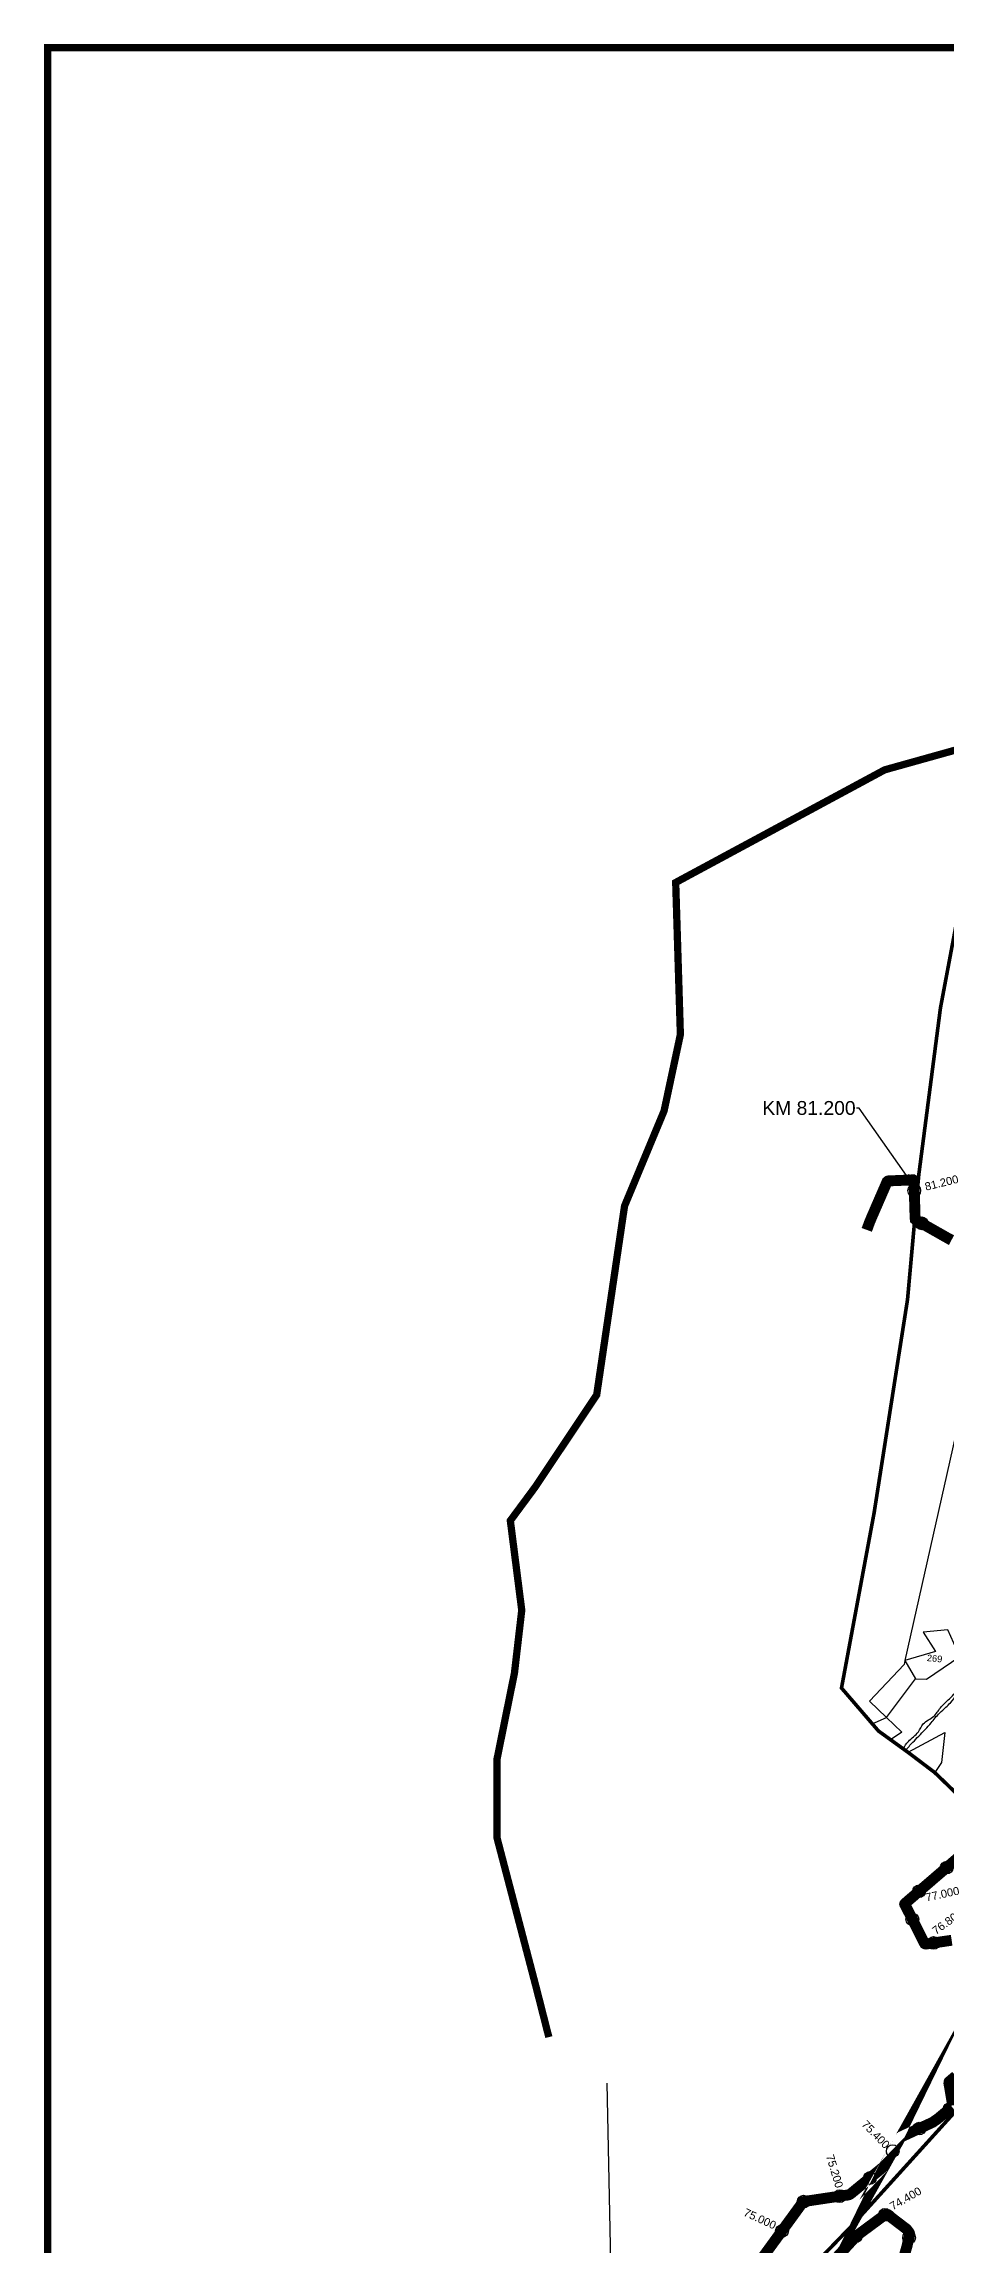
# Model space of a CAD drawing. Header units: millimetres. Extents: x 378349 to 385769, y 1843140 to 1853030.
# Drawn here: x 378349 to 380829, y 1846978 to 1853030 of the extents above; entities that cross this region are included whole.
import ezdxf
from ezdxf import colors
from ezdxf.entities.mleader import LeaderData, LeaderLine
from ezdxf.math import Vec2, Vec3

# ---------------------------------------------------------------- set-up
doc = ezdxf.new("R2010")
doc.units = ezdxf.units.MM
doc.header["$PDMODE"] = 32
doc.header["$PDSIZE"] = 35
for name, color, linetype in [('BND', 6, 'Continuous'), ('FRL', 3, 'Continuous'), ('Plot', 7, 'Continuous'), ('points', 161, 'Continuous'), ('ROAD', 1, 'Continuous'), ('ROADS', 50, 'Continuous'), ('Stream', 4, 'Continuous'), ('TEXT', 7, 'Continuous')]:
    doc.layers.add(name, color=color, linetype=linetype)
doc.styles.get("Standard").update_dxf_attribs({"font": 'arial.ttf'})

msp = doc.modelspace()

# ---------------------------------------------------------------- linework, layer by layer
at = {"layer": 'BND', "lineweight": 30, "const_width": 10}
msp.add_lwpolyline([(380925.6176610013, 1851125.68286118), (380909.439842776, 1851008.268428683), (380891.184370533, 1850805.26544454), (380854.1715815706, 1850595.330634598), (380813.5877405769, 1850379.615960422), (380754.0678458884, 1849921.557910956), (380723.0412828589, 1849577.882951164), (380631.0980802216, 1848990.979256886), (380541.4974464196, 1848509.758959167), (380643.1353669143, 1848391.595491913), (380724.4403559706, 1848332.900863437), (380797.7538178957, 1848277.408621526), (381065.3384011192, 1848019.179656577), (381179.2956528924, 1847912.3176537), (381205.7248975029, 1847733.047216967), (380568.2549421153, 1847029.605576475), (380422.0160225868, 1846878.27202171)], dxfattribs=at)
at = {"layer": 'FRL', "color": 0, "const_width": 20}
msp.add_lwpolyline([(378358.5478343111, 1843149.91249165), (385759.1528246257, 1843149.91249165), (385759.1528246257, 1853019.954383618), (378358.5478343111, 1853019.954383618)], close=True, dxfattribs=at)
at = {"layer": 'FRL', "color": 84, "const_width": 30}
for points in [[(380610.9400516088, 1849769.367683902), (380618.6145752199, 1849790.273832858), (380624.5969818828, 1849804.557965915), (380666.3281848812, 1849900.631152106), (380666.9744449551, 1849901.922125271), (380668.9129564614, 1849903.471339872), (380671.0454803476, 1849904.052295348), (380725.2270650517, 1849906.317495157), (380733.4680230332, 1849906.734402379), (380739.1008312113, 1849906.734402379), (380740.4570368631, 1849905.900704945), (380740.8743515803, 1849903.191568565), (380743.8866490556, 1849802.508415843), (380744.3636185487, 1849797.98164354), (380746.3910747888, 1849796.194781291), (380836.843032046, 1849744.946551657), (380844.0139660714, 1849741.290686022)], [(380885.8212154735, 1848064.19204654), (380842.1598311401, 1848026.025202464), (380764.0814030394, 1847958.819945425), (380718.7770939278, 1847919.657461845), (380716.5548191624, 1847917.773949198), (380715.5444499825, 1847916.495730142), (380715.2751973447, 1847915.419470632), (380715.7465238185, 1847913.93952605), (380719.9817442027, 1847906.219078269), (380769.3699870368, 1847808.314682976), (380770.2365935807, 1847806.968129982), (380771.3920689727, 1847806.246762307), (380774.2326574304, 1847805.813941702), (380844.425369054, 1847816.173319763)], [(380845.7176204865, 1847357.573853959), (380834.9622943092, 1847349.119401405), (380806.065467048, 1847325.281856312), (380797.0248126092, 1847319.038193839), (380792.4485926268, 1847315.693458237), (380762.815216982, 1847302.079208381), (380705.9381500321, 1847275.704063811), (380703.987008911, 1847274.198142971), (380701.8587844682, 1847271.363454683), (380695.6366838402, 1847259.145604152), (380682.1189653305, 1847236.303113512), (380669.4202907731, 1847213.601971154), (380665.9033461382, 1847208.144148958), (380660, 1847196), (380660.2597893518, 1847196.465013232), (380657.7013518619, 1847193.807010295), (380567.8932362418, 1847119.990561851), (380565.3562959684, 1847118.180531589), (380562.4571275955, 1847116.732530781), (380558.3984531025, 1847115.501700842), (380552.7449538534, 1847114.994929812), (380446.7585704548, 1847099.186154288), (380441.1249561311, 1847098.455308789), (380437.6859389064, 1847097.651331937), (380435.3448920193, 1847096.043495242), (380433.2228480263, 1847093.120113248), (380306.7281199967, 1846919.639904651)], [(380855.7664943835, 1847442.817983282), (380839.5500690456, 1847429.020495505), (380837.4358177935, 1847427.100592697), (380837.0034550248, 1847425.468651908), (380836.9072549805, 1847422.7327202), (380837.2436864203, 1847420.812700382), (380847.1968977034, 1847362.19107512)], [(380438.4638694319, 1846845.585223509), (380577.5710144373, 1846997.865062139), (380580.5053845024, 1847002.261953157), (380583.4400232827, 1847004.460457172), (380587.352785418, 1847006.903278413), (380654.1494742502, 1847056.34475407), (380658.4239270547, 1847060.226449326), (380661.7269743844, 1847061.584937356), (380662.6983798593, 1847061.779057222), (380665.612864999, 1847061.973177088), (380667.3613948537, 1847061.973177088), (380669.3042058035, 1847061.779057222), (380671.6358476583, 1847060.226449326), (380674.3560517031, 1847057.70335911), (380677.0759870327, 1847054.986266039), (380720.8666233808, 1847021.661068624), (380725.9985464123, 1847014.562997917), (380727.972528326, 1847011.802728095), (380729.1567562452, 1847007.465044221), (380728.3672709658, 1847003.127360347), (380724.8143184931, 1846988.931335945), (380721.2613660205, 1846973.946663021), (380699.8211170502, 1846899.274870262)]]:
    msp.add_lwpolyline(points, dxfattribs=at)
at = {"layer": 'Plot'}
for points in [[(381070.6640612298, 1850343.255933068), (380955.7345993831, 1849685.224217997), (380855.3174918698, 1849204.313032814), (380715.8681785738, 1848585.015971672), (380744.6969307091, 1848534.948152796), (380775.6264953046, 1848534.366253305), (380866.4661256743, 1848595.94085949), (380833.694108678, 1848669.889560354), (380765.7009227009, 1848663.735467717), (380799.9273750169, 1848610.54013214), (380715.8681785738, 1848585.015971672)], [(381070.6640612298, 1850343.255933068), (380955.7345993831, 1849685.224217997), (380855.3174918698, 1849204.313032814), (380715.8681785738, 1848585.015971672), (380744.6969307091, 1848534.948152796), (380775.6264953046, 1848534.366253305), (380866.4661256743, 1848595.94085949), (380833.694108678, 1848669.889560354), (380765.7009227009, 1848663.735467717), (380799.9273750169, 1848610.54013214), (380715.8681785738, 1848585.015971672)], [(381070.6640612298, 1850343.255933068), (380955.7345993831, 1849685.224217997), (380855.3174918698, 1849204.313032814), (380715.8681785738, 1848585.015971672), (380744.6969307091, 1848534.948152796), (380775.6264953046, 1848534.366253305), (380866.4661256743, 1848595.94085949), (380833.694108678, 1848669.889560354), (380765.7009227009, 1848663.735467717), (380799.9273750169, 1848610.54013214), (380715.8681785738, 1848585.015971672)], [(380715.8681785738, 1848585.015971672), (380714.0891571795, 1848574.804573054), (380618.90789575, 1848473.585224174), (380665.5288939027, 1848428.2932161), (380744.6969307091, 1848534.948152796)], [(380715.8681785738, 1848585.015971672), (380714.0891571795, 1848574.804573054), (380618.90789575, 1848473.585224174), (380665.5288939027, 1848428.2932161), (380744.6969307091, 1848534.948152796)], [(380715.8681785738, 1848585.015971672), (380714.0891571795, 1848574.804573054), (380618.90789575, 1848473.585224174), (380665.5288939027, 1848428.2932161), (380744.6969307091, 1848534.948152796)], [(380626.1746526668, 1848411.27964692), (380665.5288939027, 1848428.2932161)], [(380626.1746526668, 1848411.27964692), (380665.5288939027, 1848428.2932161)], [(380626.1746526668, 1848411.27964692), (380665.5288939027, 1848428.2932161)], [(380665.5288939027, 1848428.2932161), (380707.3447455404, 1848388.341965886), (380675.9995605685, 1848367.006512278)], [(380665.5288939027, 1848428.2932161), (380707.3447455404, 1848388.341965886), (380675.9995605685, 1848367.006512278)], [(380665.5288939027, 1848428.2932161), (380707.3447455404, 1848388.341965886), (380675.9995605685, 1848367.006512278)], [(380724.4403559706, 1848332.900863437), (380825.9422563539, 1848387.082525294), (380816.0842305848, 1848305.000403396), (380797.7538178957, 1848277.408621526)], [(380724.4403559706, 1848332.900863437), (380825.9422563539, 1848387.082525294), (380816.0842305848, 1848305.000403396), (380797.7538178957, 1848277.408621526)], [(380724.4403559706, 1848332.900863437), (380825.9422563539, 1848387.082525294), (380816.0842305848, 1848305.000403396), (380797.7538178957, 1848277.408621526)]]:
    msp.add_lwpolyline(points, dxfattribs=at)
at = {"layer": 'points'}
for p in [(380741.6491309785, 1849877.295310603), (380741.6491309785, 1849877.295310603), (380761.9870829107, 1849787.35840196), (380761.9870829107, 1849787.35840196), (380830.6890072099, 1848016.151800944), (380830.6890072099, 1848016.151800944), (380830.6890072099, 1848016.151800944), (380754.9149862567, 1847950.896203649), (380754.9149862567, 1847950.896203649), (380754.9149862567, 1847950.896203649), (380736.2953444277, 1847873.879940988), (380736.2953444277, 1847873.879940988), (380736.2953444277, 1847873.879940988), (380794.7384406641, 1847808.84028384), (380794.7384406641, 1847808.84028384), (380794.7384406641, 1847808.84028384), (380755.0584309546, 1847298.482216415), (380755.0584309546, 1847298.482216415), (380755.0584309546, 1847298.482216415), (380838.6756380974, 1847352.03835415), (380838.6756380974, 1847352.03835415), (380838.6756380974, 1847352.03835415), (380682.326547542, 1847236.653889771), (380682.326547542, 1847236.653889771), (380682.326547542, 1847236.653889771), (380619.5665794741, 1847162.462699812), (380619.5665794741, 1847162.462699812), (380619.5665794741, 1847162.462699812), (380437.3018471778, 1847097.387536803), (380437.3018471778, 1847097.387536803), (380437.3018471778, 1847097.387536803), (380536.0917602535, 1847112.510963561), (380536.0917602535, 1847112.510963561), (380536.0917602535, 1847112.510963561), (380660.7427666509, 1847061.180149204), (380660.7427666509, 1847061.180149204), (380660.7427666509, 1847061.180149204), (380377.8330260115, 1847017.156173667), (380377.8330260115, 1847017.156173667), (380377.8330260115, 1847017.156173667), (380580.3192395532, 1847001.983031604), (380580.3192395532, 1847001.983031604), (380580.3192395532, 1847001.983031604), (380727.1823557935, 1846998.392964143), (380727.1823557935, 1846998.392964143), (380727.1823557935, 1846998.392964143)]:
    msp.add_point(p, dxfattribs=at)
at = {"layer": 'ROAD'}
msp.add_lwpolyline([(381292.6148642925, 1843653.765531942), (381046.435519616, 1844074.806000204), (380876.9321012931, 1844353.974548656), (380661.7901856541, 1844696.298821335), (380564.4635283374, 1844941.305467944), (380461.1593496778, 1845146.568800248), (380234.0180568723, 1845522.269827342), (380192.0068147601, 1845636.700294366), (380032.9971564325, 1846165.702909492), (379911.4282856351, 1846709.750597756), (379897.5141638859, 1847423.475113461)], dxfattribs=at)
msp.add_lwpolyline([(381292.6148642925, 1843653.765531942), (381046.435519616, 1844074.806000204), (380876.9321012931, 1844353.974548656), (380661.7901856541, 1844696.298821335), (380564.4635283374, 1844941.305467944), (380461.1593496778, 1845146.568800248), (380234.0180568723, 1845522.269827342), (380192.0068147601, 1845636.700294366), (380032.9971564325, 1846165.702909492), (379911.4282856351, 1846709.750597756), (379897.5141638859, 1847423.475113461)], dxfattribs=at)
msp.add_lwpolyline([(381292.6148642925, 1843653.765531942), (381046.435519616, 1844074.806000204), (380876.9321012931, 1844353.974548656), (380661.7901856541, 1844696.298821335), (380564.4635283374, 1844941.305467944), (380461.1593496778, 1845146.568800248), (380234.0180568723, 1845522.269827342), (380192.0068147601, 1845636.700294366), (380032.9971564325, 1846165.702909492), (379911.4282856351, 1846709.750597756), (379897.5141638859, 1847423.475113461)], dxfattribs=at)
at = {"layer": 'ROADS', "color": 40, "const_width": 20}
msp.add_lwpolyline([(379736.7456350782, 1847549.798786329), (379702.5314433789, 1847683.983508946), (379594.1908346266, 1848097.748967439), (379594.1908346266, 1848314.179880124), (379642.1482389856, 1848550.830475385), (379662.2029335596, 1848723.605320949), (379630.8431358819, 1848969.999631757), (379699.2553876973, 1849062.450176323), (379868.2736022357, 1849315.68431594), (379944.9196829595, 1849835.16325107), (380053.574409484, 1850096.436615618), (380098.4148334954, 1850306.525746158), (380085.5386934309, 1850724.522071307), (380660.1631617405, 1851034.236798938), (382103.7655445173, 1851437.771157321), (382813.3333946206, 1851655.826865927)], dxfattribs=at)
msp.add_lwpolyline([(379736.7456350782, 1847549.798786329), (379702.5314433789, 1847683.983508946), (379594.1908346266, 1848097.748967439), (379594.1908346266, 1848314.179880124), (379642.1482389856, 1848550.830475385), (379662.2029335596, 1848723.605320949), (379630.8431358819, 1848969.999631757), (379699.2553876973, 1849062.450176323), (379868.2736022357, 1849315.68431594), (379944.9196829595, 1849835.16325107), (380053.574409484, 1850096.436615618), (380098.4148334954, 1850306.525746158), (380085.5386934309, 1850724.522071307), (380660.1631617405, 1851034.236798938), (382103.7655445173, 1851437.771157321), (382813.3333946206, 1851655.826865927)], dxfattribs=at)
at = {"layer": 'Stream'}
for points in [[(380711.2827649098, 1848342.865190018), (380725.3528986987, 1848362.856433271), (380752.7904431798, 1848389.632076894), (380766.1407058781, 1848411.136047322), (380795.3132064437, 1848431.971749308), (380813.4638532723, 1848455.318981279), (380842.025086179, 1848483.978920776), (380869.371290219, 1848521.729715213), (380874.2857670712, 1848560.500994858), (380876.7812692746, 1848636.664177063), (380887.0521244071, 1848700.888937025), (380922.6229781026, 1848734.090682845), (380948.1845820117, 1848738.538452287), (380970.4875023596, 1848742.147815523), (381010.6378677522, 1848753.437744177), (381074.1794568039, 1848789.122148523), (381131.4328371097, 1848804.638002554), (381166.4101888444, 1848807.884291105), (381237.9881423841, 1848798.347209502), (381251.4656012219, 1848797.329092787), (381285.8238765444, 1848819.883262302), (381296.6458994781, 1848854.0415842), (381296.5601730187, 1848906.824042989), (381258.9619697127, 1848939.565610703), (381245.1431090186, 1848966.000915632), (381258.5231549398, 1848976.342171251), (381224.3261976521, 1848999.137954606), (381226.6205705367, 1849026.556956851), (381203.9508046408, 1849081.855529009), (381197.4384968512, 1849112.310583591), (381186.5510943254, 1849135.188362134), (381186.0349322459, 1849167.521120438), (381188.3416132312, 1849202.576669281), (381189.7420035334, 1849250.813421001), (381210.8374967117, 1849284.411012355), (381254.525547994, 1849310.72634199), (381288.3070005915, 1849339.061739222), (381332.2395900848, 1849367.899266464), (381362.1643879576, 1849391.184553061), (381398.0228936458, 1849419.350074666), (381424.1089210786, 1849448.09940025), (381448.8089114058, 1849458.797921055), (381518.4412103539, 1849492.665508046), (381545.748913001, 1849522.751190632), (381561.1305222144, 1849538.717621009), (381602.6896293472, 1849565.603062144), (381627.4707780736, 1849573.384106665), (381687.9347859992, 1849596.254388471), (381702.8272697069, 1849607.17640846)], [(380711.2827649098, 1848342.865190018), (380725.3528986987, 1848362.856433271), (380752.7904431798, 1848389.632076894), (380766.1407058781, 1848411.136047322), (380795.3132064437, 1848431.971749308), (380813.4638532723, 1848455.318981279), (380842.025086179, 1848483.978920776), (380869.371290219, 1848521.729715213), (380874.2857670712, 1848560.500994858), (380876.7812692746, 1848636.664177063), (380887.0521244071, 1848700.888937025), (380922.6229781026, 1848734.090682845), (380948.1845820117, 1848738.538452287), (380970.4875023596, 1848742.147815523), (381010.6378677522, 1848753.437744177), (381074.1794568039, 1848789.122148523), (381131.4328371097, 1848804.638002554), (381166.4101888444, 1848807.884291105), (381237.9881423841, 1848798.347209502), (381251.4656012219, 1848797.329092787), (381285.8238765444, 1848819.883262302), (381296.6458994781, 1848854.0415842), (381296.5601730187, 1848906.824042989), (381258.9619697127, 1848939.565610703), (381245.1431090186, 1848966.000915632), (381258.5231549398, 1848976.342171251), (381224.3261976521, 1848999.137954606), (381226.6205705367, 1849026.556956851), (381203.9508046408, 1849081.855529009), (381197.4384968512, 1849112.310583591), (381186.5510943254, 1849135.188362134), (381186.0349322459, 1849167.521120438), (381188.3416132312, 1849202.576669281), (381189.7420035334, 1849250.813421001), (381210.8374967117, 1849284.411012355), (381254.525547994, 1849310.72634199), (381288.3070005915, 1849339.061739222), (381332.2395900848, 1849367.899266464), (381362.1643879576, 1849391.184553061), (381398.0228936458, 1849419.350074666), (381424.1089210786, 1849448.09940025), (381448.8089114058, 1849458.797921055), (381518.4412103539, 1849492.665508046), (381545.748913001, 1849522.751190632), (381561.1305222144, 1849538.717621009), (381602.6896293472, 1849565.603062144), (381627.4707780736, 1849573.384106665), (381687.9347859992, 1849596.254388471), (381702.8272697069, 1849607.17640846)], [(380711.2827649098, 1848342.865190018), (380725.3528986987, 1848362.856433271), (380752.7904431798, 1848389.632076894), (380766.1407058781, 1848411.136047322), (380795.3132064437, 1848431.971749308), (380813.4638532723, 1848455.318981279), (380842.025086179, 1848483.978920776), (380869.371290219, 1848521.729715213), (380874.2857670712, 1848560.500994858), (380876.7812692746, 1848636.664177063), (380887.0521244071, 1848700.888937025), (380922.6229781026, 1848734.090682845), (380948.1845820117, 1848738.538452287), (380970.4875023596, 1848742.147815523), (381010.6378677522, 1848753.437744177), (381074.1794568039, 1848789.122148523), (381131.4328371097, 1848804.638002554), (381166.4101888444, 1848807.884291105), (381237.9881423841, 1848798.347209502), (381251.4656012219, 1848797.329092787), (381285.8238765444, 1848819.883262302), (381296.6458994781, 1848854.0415842), (381296.5601730187, 1848906.824042989), (381258.9619697127, 1848939.565610703), (381245.1431090186, 1848966.000915632), (381258.5231549398, 1848976.342171251), (381224.3261976521, 1848999.137954606), (381226.6205705367, 1849026.556956851), (381203.9508046408, 1849081.855529009), (381197.4384968512, 1849112.310583591), (381186.5510943254, 1849135.188362134), (381186.0349322459, 1849167.521120438), (381188.3416132312, 1849202.576669281), (381189.7420035334, 1849250.813421001), (381210.8374967117, 1849284.411012355), (381254.525547994, 1849310.72634199), (381288.3070005915, 1849339.061739222), (381332.2395900848, 1849367.899266464), (381362.1643879576, 1849391.184553061), (381398.0228936458, 1849419.350074666), (381424.1089210786, 1849448.09940025), (381448.8089114058, 1849458.797921055), (381518.4412103539, 1849492.665508046), (381545.748913001, 1849522.751190632), (381561.1305222144, 1849538.717621009), (381602.6896293472, 1849565.603062144), (381627.4707780736, 1849573.384106665), (381687.9347859992, 1849596.254388471), (381702.8272697069, 1849607.17640846)], [(380716.8225150844, 1848337.641713505), (380737.7305249472, 1848360.724021111), (380754.071208306, 1848377.433743753), (380788.1298378825, 1848413.947994579), (380811.1953297408, 1848440.766888028), (380828.5342322272, 1848456.662402901), (380840.8700854643, 1848469.097222258), (380877.8816679157, 1848528.14553543), (380883.0751298726, 1848607.633490467), (380889.8922929862, 1848688.750602402), (380904.7078533604, 1848715.651957126), (380923.6641070386, 1848726.010087259), (380961.2767057502, 1848728.820093906), (380978.4767904929, 1848732.174351956), (381010.7782512025, 1848750.564943908), (381032.0298027666, 1848766.081110164), (381054.623069911, 1848773.216951609), (381070.0223998961, 1848783.919941222), (381087.2913925882, 1848787.98492442), (381139.5574155804, 1848801.211526524), (381168.735673554, 1848794.795495174), (381214.4026145796, 1848791.802715378), (381238.5099152945, 1848792.335050173), (381251.6828062546, 1848798.59071362)], [(380716.8225150844, 1848337.641713505), (380737.7305249472, 1848360.724021111), (380754.071208306, 1848377.433743753), (380788.1298378825, 1848413.947994579), (380811.1953297408, 1848440.766888028), (380828.5342322272, 1848456.662402901), (380840.8700854643, 1848469.097222258), (380877.8816679157, 1848528.14553543), (380883.0751298726, 1848607.633490467), (380889.8922929862, 1848688.750602402), (380904.7078533604, 1848715.651957126), (380923.6641070386, 1848726.010087259), (380961.2767057502, 1848728.820093906), (380978.4767904929, 1848732.174351956), (381010.7782512025, 1848750.564943908), (381032.0298027666, 1848766.081110164), (381054.623069911, 1848773.216951609), (381070.0223998961, 1848783.919941222), (381087.2913925882, 1848787.98492442), (381139.5574155804, 1848801.211526524), (381168.735673554, 1848794.795495174), (381214.4026145796, 1848791.802715378), (381238.5099152945, 1848792.335050173), (381251.6828062546, 1848798.59071362)], [(380716.8225150844, 1848337.641713505), (380737.7305249472, 1848360.724021111), (380754.071208306, 1848377.433743753), (380788.1298378825, 1848413.947994579), (380811.1953297408, 1848440.766888028), (380828.5342322272, 1848456.662402901), (380840.8700854643, 1848469.097222258), (380877.8816679157, 1848528.14553543), (380883.0751298726, 1848607.633490467), (380889.8922929862, 1848688.750602402), (380904.7078533604, 1848715.651957126), (380923.6641070386, 1848726.010087259), (380961.2767057502, 1848728.820093906), (380978.4767904929, 1848732.174351956), (381010.7782512025, 1848750.564943908), (381032.0298027666, 1848766.081110164), (381054.623069911, 1848773.216951609), (381070.0223998961, 1848783.919941222), (381087.2913925882, 1848787.98492442), (381139.5574155804, 1848801.211526524), (381168.735673554, 1848794.795495174), (381214.4026145796, 1848791.802715378), (381238.5099152945, 1848792.335050173), (381251.6828062546, 1848798.59071362)]]:
    msp.add_spline(points, degree=3, dxfattribs=at)

# ---------------------------------------------------------------- texts
at = {"layer": 'points', "color": 1}
for s, rotation, p in [('81.200', 13.72994732965172, (380773.6425005009, 1849877.050398194)), ('77.000', 12.13845659651649, (380775.3331737916, 1847922.719618625)), ('77.000', 12.13845659651649, (380775.3331737916, 1847922.719618625)), ('77.000', 12.13845659651649, (380775.3331737916, 1847922.719618625)), ('76.800', 35.75752748566034, (380801.0167633422, 1847830.577709222)), ('76.800', 35.75752748566034, (380801.0167633422, 1847830.577709222)), ('76.800', 35.75752748566034, (380801.0167633422, 1847830.577709222)), ('75.400', 314.4171011534384, (380594.9368176861, 1847308.316914703)), ('75.400', 314.4171011534384, (380594.9368176861, 1847308.316914703)), ('75.400', 314.4171011534384, (380594.9368176861, 1847308.316914703)), ('75.200', 286.646944777391, (380498.7293538238, 1847223.023287556)), ('75.200', 286.646944777391, (380498.7293538238, 1847223.023287556)), ('75.200', 286.646944777391, (380498.7293538238, 1847223.023287556)), ('74.400', 29.99444060341904, (380682.5951708728, 1847073.25922557)), ('74.400', 29.99444060341904, (380682.5951708728, 1847073.25922557)), ('74.400', 29.99444060341904, (380682.5951708728, 1847073.25922557)), ('75.000', 335.2500255952058, (380269.9527894291, 1847060.087104921)), ('75.000', 335.2500255952058, (380269.9527894291, 1847060.087104921)), ('75.000', 335.2500255952058, (380269.9527894291, 1847060.087104921))]:
    msp.add_text(s, height=22, rotation=rotation, dxfattribs=at).set_placement(p)
at = {"layer": 'TEXT'}
msp.add_text('269', height=18.19610294881977, rotation=354.4622295077156, dxfattribs=at).set_placement((380775.5343776778, 1848583.998028301))
msp.add_text('269', height=18.19610294881977, rotation=354.4622295077156, dxfattribs=at).set_placement((380775.5343776778, 1848583.998028301))
msp.add_text('269', height=18.19610294881977, rotation=354.4622295077156, dxfattribs=at).set_placement((380775.5343776778, 1848583.998028301))

# ---------------------------------------------------------------- leaders
at = {"layer": 'TEXT', "color": 5}
ml = msp.add_multileader_mtext('Standard', dxfattribs=at)
ml.set_content('KM 81.200', color=5)
ml.set_leader_properties()
ml.build(insert=Vec2(0, 0))
ml.multileader.update_dxf_attribs({"arrow_head_size": 50})
ctx = ml.context
ctx.base_point, ctx.char_height, ctx.arrow_head_size, ctx.plane_origin = Vec3(380328.0072854196, 1850104.343404566), 38, 50, Vec3(380631.4145933487, 1849914.495598149)
ctx.text_align_type = 2
notes = []
notes.append((ctx, [(1, (1, 1, 0), (380590.3251571795, 1850104.343404566), (-1, 0), 8, [(0, [(380749.1168411417, 1849877.921300583)], 0, [])])]))
ctx.mtext.insert, ctx.mtext.alignment, ctx.mtext.flow_direction = Vec3(380580.3251571795, 1850123.66741548), 3, 5
for ctx, leaders in notes:
    for number, flags, end, landing, length, lines in leaders:
        leader = LeaderData()
        leader.index, (leader.has_last_leader_line, leader.has_dogleg_vector, leader.attachment_direction) = number, flags
        leader.last_leader_point, leader.dogleg_vector, leader.dogleg_length = Vec3(end), Vec3(landing), length
        for number, points, colour, breaks in lines:
            line = LeaderLine()
            line.index, line.vertices, line.color, line.breaks = number, Vec3.list(points), colors.encode_raw_color(colour), breaks
            leader.lines.append(line)
        ctx.leaders.append(leader)

doc.saveas('drawing.dxf')
